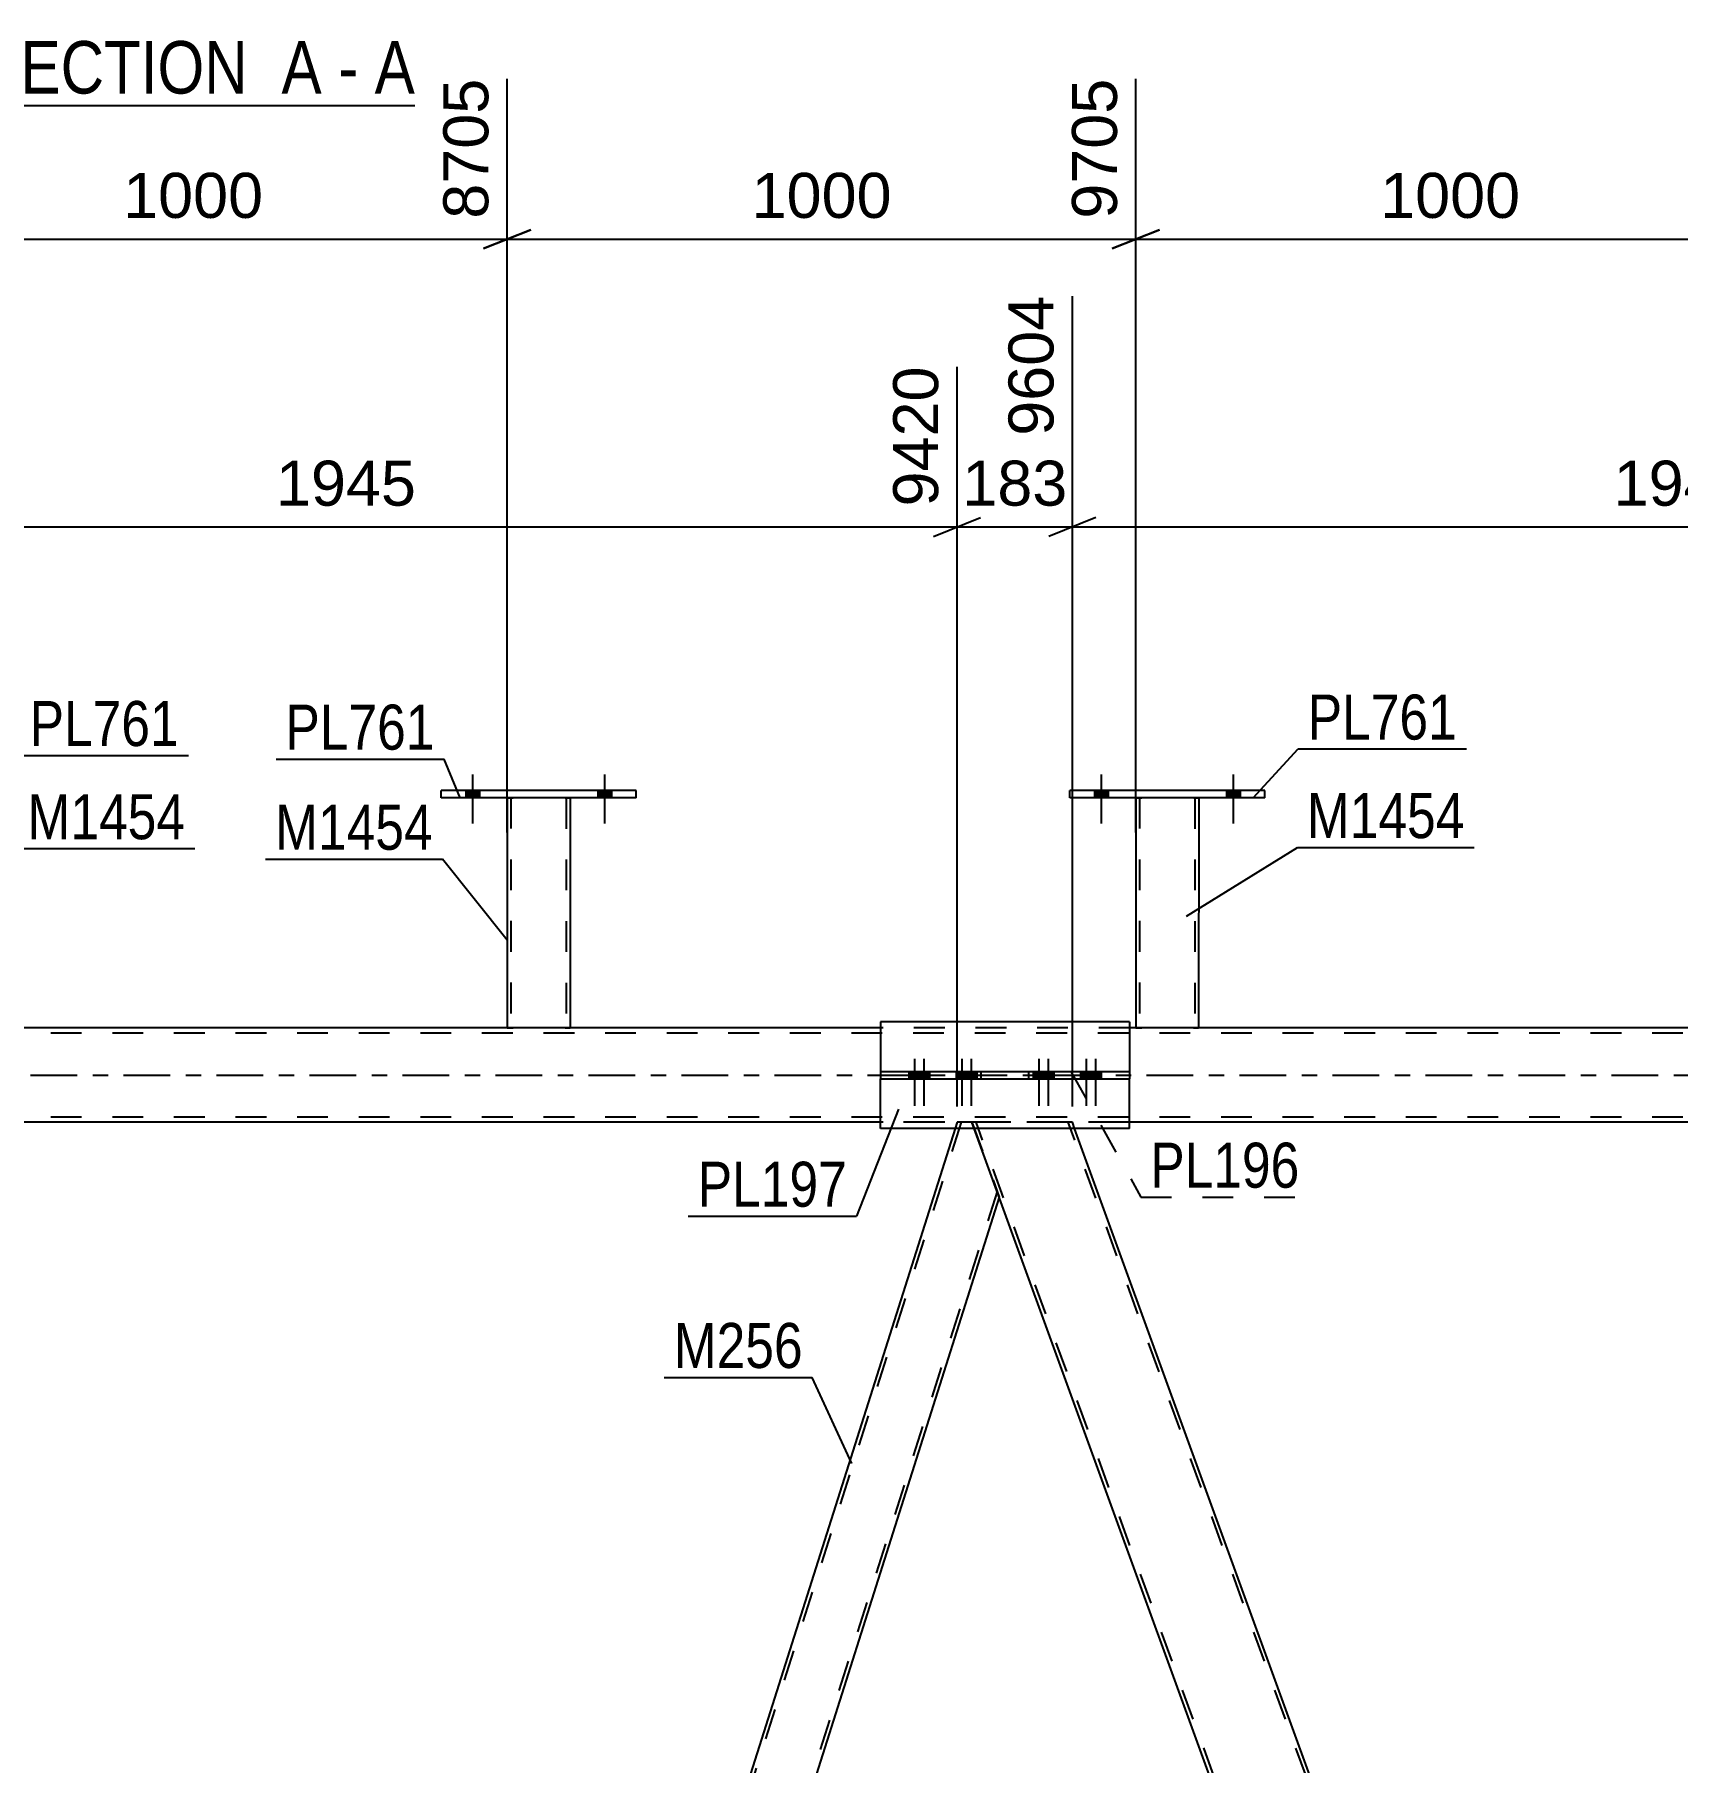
# Model space of a CAD drawing. Header units: millimetres. Extents: x -73 to 768, y -405 to 189.
# Drawn here: x 314.4 to 418.9, y -43.7 to 66.2 of the extents above; entities that cross this region are included whole.
import ezdxf

# ---------------------------------------------------------------- set-up
doc = ezdxf.new("R2010")
doc.units = ezdxf.units.MM
doc.linetypes.add('DXK_LINE_DOT2', pattern=[3.9198, 1.9599, -1.9599])
doc.linetypes.add('DXK_LINE_DOT3', pattern=[5.9187, 2.979, -0.9799, 0.9799, -0.9799])
doc.styles.add('Arial', font='ARIAL.TTF', dxfattribs={"height": 0.2})
doc.styles.add('Arial Narrow', font='ARIALN.TTF', dxfattribs={"height": 0.2})

# ---------------------------------------------------------------- blocks, each defined once
blk = doc.blocks.new('Unknown-122572935-12 - 2108')
at = {"color": 6, "linetype": 'Continuous'}
blk.add_line((310.93, 61.7), (338.58, 61.7), dxfattribs=at)
at = {"color": 0, "linetype": 'Continuous'}
for points in [[(329.04, 62.45), (329.04, 65.95), (310.93, 65.95), (310.93, 62.45)], [(332.65, 62.45), (332.65, 65.95), (330.09, 65.95), (330.09, 62.45)], [(334.97, 62.45), (334.97, 65.95), (333.7, 65.95), (333.7, 62.45)], [(338.58, 62.45), (338.58, 65.95), (336.02, 65.95), (336.02, 62.45)]]:
    blk.add_wipeout(points, dxfattribs=at)
at = {"color": 7, "linetype": 'Continuous', "style": 'Arial Narrow'}
for s, p in [('SECTION ', (310.93, 62.45)), ('A', (330.09, 62.45)), ('A', (336.02, 62.45)), ('-', (333.7, 62.45))]:
    blk.add_text(s, height=3.34, dxfattribs=at).set_placement(p)
blk = doc.blocks.new('Part-122572935-3751 - 3735')
at = {"color": 7, "linetype": 'DXK_LINE_DOT2'}
for p, q in [((380.42, -3), (374.03, -3)), ((374.18, -3.4), (374.03, -3)), ((417.6, -122), (374.29, -3)), ((423.48, -122), (380.16, -3)), ((380.56, -3.4), (380.42, -3))]:
    blk.add_line(p, q, dxfattribs=at)
at = {"color": 2, "linetype": 'Continuous'}
for p, q in [((417.2, -121.6), (374.18, -3.4)), ((423.58, -121.6), (380.56, -3.4))]:
    blk.add_line(p, q, dxfattribs=at)
blk = doc.blocks.new('Part-122572935-4150 - 3735')
at = {"color": 2, "linetype": 'Continuous'}
for p, q in [((380.26, 17.64), (380.26, 18.12)), ((392.66, 18.12), (380.26, 18.12)), ((392.66, 17.64), (380.26, 17.64)), ((392.66, 17.64), (392.66, 18.12))]:
    blk.add_line(p, q, dxfattribs=at)
blk = doc.blocks.new('Bolt-122572935-3887 - 3735')
at = {"linetype": 'Continuous'}
for points in [[(370.73, 0.24), (370.01, 0.24), (370.01, -0.24), (370.73, -0.24)], [(371.33, 0.24), (370.61, 0.24), (370.61, -0.24), (371.33, -0.24)], [(373.75, 0.24), (373.03, 0.24), (373.03, -0.24), (373.75, -0.24)], [(374.35, 0.24), (373.63, 0.24), (373.63, -0.24), (374.35, -0.24)]]:
    blk.add_hatch(color=1, dxfattribs=at).paths.add_polyline_path(points)
at = {"color": 1, "linetype": 'Continuous'}
for p, q in [((370.01, 0.24), (370.01, -0.24)), ((370.37, 1.04), (370.37, -1.96)), ((370.61, 0.24), (370.61, -0.24)), ((370.73, 0.24), (370.73, -0.24)), ((370.97, 1.04), (370.97, -1.96)), ((371.33, 0.24), (371.33, -0.24)), ((373.03, 0.24), (373.03, -0.24)), ((373.39, 1.04), (373.39, -1.96)), ((373.63, 0.24), (373.63, -0.24)), ((373.75, 0.24), (373.75, -0.24)), ((373.99, 1.04), (373.99, -1.96)), ((374.35, 0.24), (374.35, -0.24))]:
    blk.add_line(p, q, dxfattribs=at)
blk = doc.blocks.new('Bolt-122572935-3886 - 3735')
at = {"linetype": 'Continuous'}
for points in [[(378.64, 0.24), (377.92, 0.24), (377.92, -0.24), (378.64, -0.24)], [(379.24, 0.24), (378.52, 0.24), (378.52, -0.24), (379.24, -0.24)], [(381.66, 0.24), (380.94, 0.24), (380.94, -0.24), (381.66, -0.24)], [(382.26, 0.24), (381.54, 0.24), (381.54, -0.24), (382.26, -0.24)]]:
    blk.add_hatch(color=1, dxfattribs=at).paths.add_polyline_path(points)
at = {"color": 1, "linetype": 'Continuous'}
for p, q in [((377.92, 0.24), (377.92, -0.24)), ((378.28, 1.04), (378.28, -1.96)), ((378.52, 0.24), (378.52, -0.24)), ((378.64, 0.24), (378.64, -0.24)), ((378.88, 1.04), (378.88, -1.96)), ((379.24, 0.24), (379.24, -0.24)), ((380.94, 0.24), (380.94, -0.24)), ((381.3, 1.04), (381.3, -1.96)), ((381.54, 0.24), (381.54, -0.24)), ((381.66, 0.24), (381.66, -0.24)), ((381.9, 1.04), (381.9, -1.96)), ((382.26, 0.24), (382.26, -0.24))]:
    blk.add_line(p, q, dxfattribs=at)
blk = doc.blocks.new('Part-122572935-3892 - 3735')
at = {"color": 2, "linetype": 'Continuous'}
for p, q in [((368.21, 3.4), (368.21, 0.24)), ((384.06, 3.4), (368.21, 3.4)), ((384.06, 3.4), (384.06, 0.24)), ((368.21, -3.4), (368.21, -0.24)), ((384.06, -3.4), (384.06, -0.24)), ((384.06, -3.4), (368.21, -3.4))]:
    blk.add_line(p, q, dxfattribs=at)
at = {"color": 7, "linetype": 'DXK_LINE_DOT2'}
for p, q in [((368.21, 0.24), (368.21, -0.24)), ((384.06, 0.24), (384.06, -0.24))]:
    blk.add_line(p, q, dxfattribs=at)
blk = doc.blocks.new('Part-122572935-3897 - 3735')
at = {"color": 2, "linetype": 'Continuous'}
for p, q in [((368.21, 0.24), (368.21, -0.24)), ((368.21, 0.24), (384.06, 0.24)), ((374.62, -0.24), (374.62, 0.24)), ((377.65, -0.24), (377.65, 0.24)), ((384.06, 0.24), (384.06, -0.24)), ((368.21, -0.24), (384.06, -0.24))]:
    blk.add_line(p, q, dxfattribs=at)
blk = doc.blocks.new('Part-122572935-4228 - 3735')
at = {"color": 2, "linetype": 'Continuous'}
for p, q in [((384.46, 17.64), (384.45, 3)), ((388.46, 17.64), (388.45, 3)), ((384.49, 3), (384.45, 3)), ((384.59, 3), (384.49, 3)), ((384.75, 3), (384.59, 3)), ((388.16, 3), (384.75, 3)), ((388.31, 3), (388.16, 3)), ((388.42, 3), (388.31, 3)), ((388.45, 3), (388.42, 3))]:
    blk.add_line(p, q, dxfattribs=at)
at = {"color": 7, "linetype": 'DXK_LINE_DOT2'}
for p, q in [((384.46, 17.65), (384.46, 17.65)), ((384.46, 17.65), (384.46, 17.64)), ((384.46, 17.64), (384.46, 17.65)), ((384.49, 17.65), (384.46, 17.65)), ((384.46, 17.65), (384.49, 17.65)), ((384.6, 17.65), (384.49, 17.65)), ((384.49, 17.65), (384.6, 17.65)), ((384.75, 17.65), (384.6, 17.65)), ((384.6, 17.65), (384.75, 17.65)), ((384.7, 17.65), (384.69, 3)), ((384.7, 17.65), (384.7, 17.65)), ((384.72, 17.65), (384.7, 17.65)), ((384.7, 17.65), (384.72, 17.65)), ((384.77, 17.65), (384.72, 17.65)), ((384.72, 17.65), (384.77, 17.65)), ((388.16, 17.64), (384.75, 17.65)), ((388.16, 17.64), (384.75, 17.65)), ((388.07, 17.64), (384.77, 17.65)), ((384.77, 17.65), (384.85, 17.65)), ((388.15, 17.64), (384.85, 17.65)), ((388.15, 17.64), (388.07, 17.64)), ((388.2, 17.64), (388.15, 17.64)), ((388.15, 17.64), (388.2, 17.64)), ((388.16, 17.64), (388.32, 17.64)), ((388.32, 17.64), (388.16, 17.64)), ((388.22, 17.64), (388.2, 17.64)), ((388.2, 17.64), (388.22, 17.64)), ((388.22, 17.64), (388.21, 3)), ((388.22, 17.64), (388.22, 17.64)), ((388.32, 17.64), (388.42, 17.64)), ((388.42, 17.64), (388.32, 17.64)), ((388.42, 17.64), (388.46, 17.64)), ((388.46, 17.64), (388.42, 17.64)), ((388.46, 17.64), (388.46, 17.64)), ((388.46, 17.64), (388.46, 17.64)), ((388.46, 17.64), (388.46, 17.64)), ((384.45, 3), (384.49, 3)), ((384.49, 3), (384.59, 3)), ((384.59, 3), (384.75, 3)), ((384.69, 3), (384.71, 3)), ((384.69, 3), (384.71, 3)), ((388.07, 3), (384.71, 3)), ((384.71, 3), (384.75, 3)), ((388.16, 3), (384.75, 3)), ((384.75, 3), (384.76, 3)), ((384.76, 3), (384.84, 3)), ((388.14, 3), (384.84, 3)), ((388.14, 3), (388.07, 3)), ((388.2, 3), (388.14, 3)), ((388.14, 3), (388.2, 3)), ((388.16, 3), (388.31, 3)), ((388.21, 3), (388.2, 3)), ((388.2, 3), (388.21, 3)), ((388.31, 3), (388.42, 3)), ((388.42, 3), (388.45, 3))]:
    blk.add_line(p, q, dxfattribs=at)
blk = doc.blocks.new('Bolt-122572935-4179 - 3735')
at = {"linetype": 'Continuous'}
for points in [[(341.81, 17.64), (342.69, 17.64), (342.69, 18.12), (341.81, 18.12)], [(350.21, 17.64), (351.09, 17.64), (351.09, 18.12), (350.21, 18.12)]]:
    blk.add_hatch(color=1, dxfattribs=at).paths.add_polyline_path(points)
at = {"color": 1, "linetype": 'Continuous'}
for p, q in [((342.25, 19.12), (342.25, 16)), ((350.65, 19.12), (350.65, 16)), ((341.81, 18.12), (341.81, 17.64)), ((342.69, 18.12), (342.69, 17.64)), ((350.21, 18.12), (350.21, 17.64)), ((351.09, 18.12), (351.09, 17.64))]:
    blk.add_line(p, q, dxfattribs=at)
blk = doc.blocks.new('Bolt-122572935-4180 - 3735')
at = {"linetype": 'Continuous'}
for points in [[(341.81, 17.64), (342.69, 17.64), (342.69, 18.12), (341.81, 18.12)], [(350.21, 17.64), (351.09, 17.64), (351.09, 18.12), (350.21, 18.12)]]:
    blk.add_hatch(color=1, dxfattribs=at).paths.add_polyline_path(points)
at = {"color": 1, "linetype": 'Continuous'}
for p, q in [((342.25, 19.12), (342.25, 16)), ((350.65, 19.12), (350.65, 16)), ((341.81, 18.12), (341.81, 17.64)), ((342.69, 18.12), (342.69, 17.64)), ((350.21, 18.12), (350.21, 17.64)), ((351.09, 18.12), (351.09, 17.64))]:
    blk.add_line(p, q, dxfattribs=at)
blk = doc.blocks.new('Bolt-122572935-4183 - 3735')
at = {"linetype": 'Continuous'}
for points in [[(381.82, 17.64), (382.7, 17.64), (382.7, 18.12), (381.82, 18.12)], [(390.22, 17.64), (391.1, 17.64), (391.1, 18.12), (390.22, 18.12)]]:
    blk.add_hatch(color=1, dxfattribs=at).paths.add_polyline_path(points)
at = {"color": 1, "linetype": 'Continuous'}
for p, q in [((382.26, 19.12), (382.26, 16)), ((390.66, 19.12), (390.66, 16)), ((381.82, 18.12), (381.82, 17.64)), ((382.7, 18.12), (382.7, 17.64)), ((390.22, 18.12), (390.22, 17.64)), ((391.1, 18.12), (391.1, 17.64))]:
    blk.add_line(p, q, dxfattribs=at)
blk = doc.blocks.new('Part-122572935-4217 - 3735')
at = {"color": 7, "linetype": 'DXK_LINE_DOT2'}
for p, q in [((650.55, 2.68), (12.26, 2.68)), ((384.06, 3), (368.21, 3)), ((650.55, -2.68), (12.26, -2.68)), ((649.95, -3), (27.67, -3)), ((384.06, -3), (368.21, -3))]:
    blk.add_line(p, q, dxfattribs=at)
at = {"color": 2, "linetype": 'Continuous'}
for p, q in [((368.21, 3), (298.93, 3)), ((453.34, 3), (384.06, 3)), ((368.21, -3), (298.93, -3)), ((453.34, -3), (384.06, -3))]:
    blk.add_line(p, q, dxfattribs=at)
at = {"color": 7, "linetype": 'DXK_LINE_DOT3'}
blk.add_line((12.26, 0), (660.55, 0), dxfattribs=at)
blk = doc.blocks.new('Part-122572935-4238 - 3735')
at = {"color": 2, "linetype": 'Continuous'}
for p, q in [((340.25, 17.64), (340.25, 18.12)), ((352.65, 18.12), (340.25, 18.12)), ((352.65, 17.64), (340.25, 17.64)), ((352.65, 17.64), (352.65, 18.12))]:
    blk.add_line(p, q, dxfattribs=at)
blk = doc.blocks.new('Part-122572935-4243 - 3735')
at = {"color": 7, "linetype": 'DXK_LINE_DOT2'}
for p, q in [((344.45, 17.65), (344.45, 17.65)), ((344.45, 17.65), (344.45, 17.64)), ((344.45, 17.64), (344.45, 17.65)), ((344.49, 17.65), (344.45, 17.65)), ((344.45, 17.65), (344.49, 17.65)), ((344.59, 17.65), (344.49, 17.65)), ((344.49, 17.65), (344.59, 17.65)), ((344.75, 17.65), (344.59, 17.65)), ((344.59, 17.65), (344.75, 17.65)), ((344.69, 17.65), (344.69, 17.65)), ((344.69, 17.65), (344.69, 3)), ((344.71, 17.65), (344.69, 17.65)), ((344.69, 17.65), (344.71, 17.65)), ((344.76, 17.65), (344.71, 17.65)), ((344.71, 17.65), (344.76, 17.65)), ((348.16, 17.64), (344.75, 17.65)), ((348.16, 17.64), (344.75, 17.65)), ((348.06, 17.64), (344.76, 17.65)), ((344.76, 17.65), (344.84, 17.65)), ((348.14, 17.64), (344.84, 17.65)), ((348.14, 17.64), (348.06, 17.64)), ((348.19, 17.64), (348.14, 17.64)), ((348.14, 17.64), (348.19, 17.64)), ((348.16, 17.64), (348.31, 17.64)), ((348.31, 17.64), (348.16, 17.64)), ((348.21, 17.64), (348.19, 17.64)), ((348.19, 17.64), (348.21, 17.64)), ((348.21, 17.64), (348.21, 17.64)), ((348.21, 17.64), (348.21, 3)), ((348.31, 17.64), (348.42, 17.64)), ((348.42, 17.64), (348.31, 17.64)), ((348.42, 17.64), (348.45, 17.64)), ((348.45, 17.64), (348.42, 17.64)), ((348.45, 17.64), (348.45, 17.64)), ((348.45, 17.64), (348.45, 17.64)), ((348.45, 17.64), (348.45, 17.64)), ((344.45, 3), (344.48, 3)), ((344.48, 3), (344.59, 3)), ((344.59, 3), (344.74, 3)), ((344.69, 3), (344.71, 3)), ((344.69, 3), (344.71, 3)), ((348.06, 3), (344.71, 3)), ((344.71, 3), (344.74, 3)), ((348.15, 3), (344.74, 3)), ((344.74, 3), (344.76, 3)), ((344.76, 3), (344.84, 3)), ((348.14, 3), (344.84, 3)), ((348.14, 3), (348.06, 3)), ((348.19, 3), (348.14, 3)), ((348.14, 3), (348.19, 3)), ((348.15, 3), (348.31, 3)), ((348.21, 3), (348.19, 3)), ((348.19, 3), (348.21, 3)), ((348.31, 3), (348.41, 3)), ((348.41, 3), (348.45, 3))]:
    blk.add_line(p, q, dxfattribs=at)
at = {"color": 2, "linetype": 'Continuous'}
for p, q in [((344.45, 17.64), (344.45, 3)), ((348.45, 17.64), (348.45, 3)), ((344.48, 3), (344.45, 3)), ((344.59, 3), (344.48, 3)), ((344.74, 3), (344.59, 3)), ((348.15, 3), (344.74, 3)), ((348.31, 3), (348.15, 3)), ((348.41, 3), (348.31, 3)), ((348.45, 3), (348.41, 3))]:
    blk.add_line(p, q, dxfattribs=at)
blk = doc.blocks.new('Part-122572935-4280 - 3735')
at = {"color": 7, "linetype": 'DXK_LINE_DOT2'}
for p, q in [((373.34, -3), (337, -117.6)), ((373.08, -3), (372.96, -3.4)), ((374.03, -3), (373.08, -3)), ((374.03, -3), (375.77, -7.77)), ((375.63, -7.4), (339.29, -122))]:
    blk.add_line(p, q, dxfattribs=at)
at = {"color": 2, "linetype": 'Continuous'}
for p, q in [((372.96, -3.4), (336.86, -117.23)), ((375.77, -7.77), (339.67, -121.6))]:
    blk.add_line(p, q, dxfattribs=at)
blk = doc.blocks.new('Bolt-122572935-4296 - 3735')
at = {"linetype": 'Continuous'}
for points in [[(381.82, 17.64), (382.7, 17.64), (382.7, 18.12), (381.82, 18.12)], [(390.22, 17.64), (391.1, 17.64), (391.1, 18.12), (390.22, 18.12)]]:
    blk.add_hatch(color=1, dxfattribs=at).paths.add_polyline_path(points)
at = {"color": 1, "linetype": 'Continuous'}
for p, q in [((382.26, 19.12), (382.26, 16)), ((390.66, 19.12), (390.66, 16)), ((381.82, 18.12), (381.82, 17.64)), ((382.7, 18.12), (382.7, 17.64)), ((390.22, 18.12), (390.22, 17.64)), ((391.1, 18.12), (391.1, 17.64))]:
    blk.add_line(p, q, dxfattribs=at)
blk = doc.blocks.new('StraightDimension-122572935-5445 - 3735')
at = {"color": 7, "linetype": 'Continuous'}
for p, q in [((380.42, -2), (380.42, 49.57)), ((373.08, -2), (373.08, 45.07)), ((371.58, 34.28), (374.58, 35.48)), ((381.92, 35.48), (378.92, 34.28)), ((373.08, 34.88), (380.42, 34.88))]:
    blk.add_line(p, q, dxfattribs=at)
at = {"color": 0}
blk.add_wipeout([(380.69, 35.63), (380.69, 39.83), (372.82, 39.83), (372.82, 35.63)], dxfattribs=at)
at = {"color": 3, "style": 'Arial'}
blk.add_text('183', height=2.865, dxfattribs=at).set_placement((373.42, 36.23))
at = {"color": 0, "linetype": 'Continuous'}
blk.add_wipeout([(379.82, 50.17), (375.62, 50.17), (375.62, 40.08), (379.82, 40.08)], dxfattribs=at)
at = {"color": 3, "linetype": 'Continuous', "style": 'Arial'}
blk.add_text('9604', height=2.865, rotation=90.0002, dxfattribs=at).set_placement((379.22, 40.68))
blk = doc.blocks.new('StraightDimension-122572935-10968 - 3735')
at = {"color": 7, "linetype": 'Continuous'}
for p, q in [((304.46, 15.44), (304.46, 63.38)), ((344.45, 15.44), (344.45, 63.38)), ((305.96, 53.79), (302.96, 52.59)), ((304.46, 53.19), (344.45, 53.19)), ((342.95, 52.59), (345.95, 53.79))]:
    blk.add_line(p, q, dxfattribs=at)
at = {"color": 0}
blk.add_wipeout([(329.5, 53.94), (329.5, 58.14), (319.41, 58.14), (319.41, 53.94)], dxfattribs=at)
at = {"color": 3, "style": 'Arial'}
blk.add_text('1000', height=2.865, dxfattribs=at).set_placement((320.01, 54.54))
at = {"color": 0, "linetype": 'Continuous'}
blk.add_wipeout([(343.85, 63.98), (339.65, 63.98), (339.65, 53.89), (343.85, 53.89)], dxfattribs=at)
at = {"color": 3, "linetype": 'Continuous', "style": 'Arial'}
blk.add_text('8705', height=2.865, rotation=90.0002, dxfattribs=at).set_placement((343.25, 54.49))
blk = doc.blocks.new('StraightDimension-122572935-10967 - 3735')
at = {"color": 7, "linetype": 'Continuous'}
for p, q in [((344.45, 15.44), (344.45, 63.38)), ((384.46, 15.44), (384.46, 63.38)), ((345.95, 53.79), (342.95, 52.59)), ((344.45, 53.19), (384.46, 53.19)), ((382.96, 52.59), (385.96, 53.79))]:
    blk.add_line(p, q, dxfattribs=at)
at = {"color": 0}
blk.add_wipeout([(369.5, 53.94), (369.5, 58.14), (359.41, 58.14), (359.41, 53.94)], dxfattribs=at)
at = {"color": 3, "style": 'Arial'}
blk.add_text('1000', height=2.865, dxfattribs=at).set_placement((360.01, 54.54))
at = {"color": 0, "linetype": 'Continuous'}
blk.add_wipeout([(383.86, 63.98), (379.66, 63.98), (379.66, 53.89), (383.86, 53.89)], dxfattribs=at)
at = {"color": 3, "linetype": 'Continuous', "style": 'Arial'}
blk.add_text('9705', height=2.865, rotation=90.0002, dxfattribs=at).set_placement((383.26, 54.49))
blk = doc.blocks.new('StraightDimension-122572935-5464 - 3735')
at = {"color": 7, "linetype": 'Continuous'}
for p, q in [((295.28, -2), (295.28, 49.57)), ((373.08, -2), (373.08, 45.07)), ((296.78, 35.48), (293.78, 34.28)), ((371.58, 34.28), (374.58, 35.48)), ((295.28, 34.88), (373.08, 34.88))]:
    blk.add_line(p, q, dxfattribs=at)
at = {"color": 0}
blk.add_wipeout([(339.23, 35.63), (339.23, 39.83), (329.14, 39.83), (329.14, 35.63)], dxfattribs=at)
at = {"color": 3, "style": 'Arial'}
blk.add_text('1945', height=2.865, dxfattribs=at).set_placement((329.74, 36.23))
at = {"color": 0, "linetype": 'Continuous'}
blk.add_wipeout([(372.48, 45.67), (368.28, 45.67), (368.28, 35.58), (372.48, 35.58)], dxfattribs=at)
at = {"color": 3, "linetype": 'Continuous', "style": 'Arial'}
blk.add_text('9420', height=2.865, rotation=90.0002, dxfattribs=at).set_placement((371.88, 36.18))
blk = doc.blocks.new('StraightDimension-122572935-5426 - 3735')
at = {"color": 7, "linetype": 'Continuous'}
for p, q in [((380.42, -2), (380.42, 49.57)), ((458.22, -2), (458.22, 47.29)), ((381.92, 35.48), (378.92, 34.28)), ((456.72, 34.28), (459.72, 35.48)), ((380.42, 34.88), (458.22, 34.88))]:
    blk.add_line(p, q, dxfattribs=at)
at = {"color": 0}
blk.add_wipeout([(424.37, 35.63), (424.37, 39.83), (414.27, 39.83), (414.27, 35.63)], dxfattribs=at)
at = {"color": 3, "style": 'Arial'}
blk.add_text('1945', height=2.865, dxfattribs=at).set_placement((414.87, 36.23))
at = {"color": 0, "linetype": 'Continuous'}
blk.add_wipeout([(457.62, 47.89), (453.42, 47.89), (453.42, 35.58), (457.62, 35.58)], dxfattribs=at)
at = {"color": 3, "linetype": 'Continuous', "style": 'Arial'}
blk.add_text('11549', height=2.865, rotation=90.0002, dxfattribs=at).set_placement((457.02, 36.18))
blk = doc.blocks.new('StraightDimension-122572935-10966 - 3735')
at = {"color": 7, "linetype": 'Continuous'}
for p, q in [((424.46, 15.44), (424.46, 65.6)), ((384.46, 15.44), (384.46, 63.38)), ((385.96, 53.79), (382.96, 52.59)), ((384.46, 53.19), (424.46, 53.19)), ((422.96, 52.59), (425.96, 53.79))]:
    blk.add_line(p, q, dxfattribs=at)
at = {"color": 0}
blk.add_wipeout([(409.5, 53.94), (409.5, 58.14), (399.41, 58.14), (399.41, 53.94)], dxfattribs=at)
at = {"color": 3, "style": 'Arial'}
blk.add_text('1000', height=2.865, dxfattribs=at).set_placement((400.01, 54.54))
at = {"color": 0, "linetype": 'Continuous'}
blk.add_wipeout([(423.86, 66.2), (419.66, 66.2), (419.66, 53.89), (423.86, 53.89)], dxfattribs=at)
at = {"color": 3, "linetype": 'Continuous', "style": 'Arial'}
blk.add_text('10705', height=2.865, rotation=90.0002, dxfattribs=at).set_placement((423.26, 54.49))
blk = doc.blocks.new('Mark-122572935-4107 - 3735')
at = {"color": 30, "linetype": 'Continuous'}
for p, q in [((308.01, 8.8), (313.32, 14.41)), ((313.32, 14.41), (324.57, 14.41))]:
    blk.add_line(p, q, dxfattribs=at)
at = {"color": 0}
blk.add_wipeout([(323.97, 15.01), (323.97, 18.01), (313.92, 18.01), (313.92, 15.01)], dxfattribs=at)
blk.add_wipeout([(323.97, 15.01), (323.97, 18.01), (313.92, 18.01), (313.92, 15.01)], dxfattribs=at)
at = {"color": 3, "style": 'Arial Narrow'}
blk.add_text('M1454', height=2.863, dxfattribs=at).set_placement((313.92, 15.01))
blk = doc.blocks.new('Mark-122572935-3888 - 3735')
at = {"color": 30, "linetype": 'Continuous'}
for p in [(369.36, -2.17), (355.98, -8.97)]:
    blk.add_line(p, (366.68, -8.97), dxfattribs=at)
at = {"color": 0}
blk.add_wipeout([(366.08, -8.37), (366.08, -5.37), (356.58, -5.37), (356.58, -8.37)], dxfattribs=at)
blk.add_wipeout([(366.08, -8.37), (366.08, -5.37), (356.58, -5.37), (356.58, -8.37)], dxfattribs=at)
at = {"color": 3, "style": 'Arial Narrow'}
blk.add_text('PL197', height=2.863, dxfattribs=at).set_placement((356.58, -8.37))
blk = doc.blocks.new('Mark-122572935-3893 - 3735')
at = {"color": 30, "linetype": 'DXK_LINE_DOT2'}
for p, q in [((380.32, 0.24), (384.78, -7.76)), ((384.78, -7.76), (395.49, -7.76))]:
    blk.add_line(p, q, dxfattribs=at)
at = {"color": 0}
blk.add_wipeout([(394.89, -7.16), (394.89, -4.16), (385.38, -4.16), (385.38, -7.16)], dxfattribs=at)
blk.add_wipeout([(394.89, -7.16), (394.89, -4.16), (385.38, -4.16), (385.38, -7.16)], dxfattribs=at)
at = {"color": 3, "style": 'Arial Narrow'}
blk.add_text('PL196', height=2.863, dxfattribs=at).set_placement((385.38, -7.16))
blk = doc.blocks.new('Mark-122572935-4071 - 3735')
at = {"color": 30, "linetype": 'Continuous'}
for p, q in [((311.46, 17.64), (313.46, 20.34)), ((313.46, 20.34), (324.16, 20.34))]:
    blk.add_line(p, q, dxfattribs=at)
at = {"color": 0}
blk.add_wipeout([(323.56, 20.94), (323.56, 23.94), (314.06, 23.94), (314.06, 20.94)], dxfattribs=at)
blk.add_wipeout([(323.56, 20.94), (323.56, 23.94), (314.06, 23.94), (314.06, 20.94)], dxfattribs=at)
at = {"color": 3, "style": 'Arial Narrow'}
blk.add_text('PL761', height=2.863, dxfattribs=at).set_placement((314.06, 20.94))
blk = doc.blocks.new('Mark-122572935-4146 - 3735')
at = {"color": 30, "linetype": 'Continuous'}
for p, q in [((391.92, 17.64), (394.8, 20.75)), ((394.8, 20.75), (405.51, 20.75))]:
    blk.add_line(p, q, dxfattribs=at)
at = {"color": 0}
blk.add_wipeout([(404.91, 21.35), (404.91, 24.35), (395.4, 24.35), (395.4, 21.35)], dxfattribs=at)
blk.add_wipeout([(404.91, 21.35), (404.91, 24.35), (395.4, 24.35), (395.4, 21.35)], dxfattribs=at)
at = {"color": 3, "style": 'Arial Narrow'}
blk.add_text('PL761', height=2.863, dxfattribs=at).set_placement((395.4, 21.35))
blk = doc.blocks.new('Mark-122572935-4224 - 3735')
at = {"color": 30, "linetype": 'Continuous'}
for p, q in [((387.69, 10.11), (394.74, 14.48)), ((394.74, 14.48), (405.99, 14.48))]:
    blk.add_line(p, q, dxfattribs=at)
at = {"color": 0}
blk.add_wipeout([(405.39, 15.08), (405.39, 18.08), (395.34, 18.08), (395.34, 15.08)], dxfattribs=at)
blk.add_wipeout([(405.39, 15.08), (405.39, 18.08), (395.34, 18.08), (395.34, 15.08)], dxfattribs=at)
at = {"color": 3, "style": 'Arial Narrow'}
blk.add_text('M1454', height=2.863, dxfattribs=at).set_placement((395.34, 15.08))
blk = doc.blocks.new('Mark-122572935-4234 - 3735')
at = {"color": 30, "linetype": 'Continuous'}
for p in [(329.74, 20.11), (341.46, 17.65)]:
    blk.add_line(p, (340.45, 20.11), dxfattribs=at)
at = {"color": 0}
blk.add_wipeout([(339.85, 20.71), (339.85, 23.71), (330.34, 23.71), (330.34, 20.71)], dxfattribs=at)
blk.add_wipeout([(339.85, 20.71), (339.85, 23.71), (330.34, 23.71), (330.34, 20.71)], dxfattribs=at)
at = {"color": 3, "style": 'Arial Narrow'}
blk.add_text('PL761', height=2.863, dxfattribs=at).set_placement((330.34, 20.71))
blk = doc.blocks.new('Mark-122572935-4239 - 3735')
at = {"color": 30, "linetype": 'Continuous'}
for p in [(329.08, 13.74), (344.45, 8.58)]:
    blk.add_line(p, (340.33, 13.74), dxfattribs=at)
at = {"color": 0}
blk.add_wipeout([(339.73, 14.34), (339.73, 17.34), (329.68, 17.34), (329.68, 14.34)], dxfattribs=at)
blk.add_wipeout([(339.73, 14.34), (339.73, 17.34), (329.68, 17.34), (329.68, 14.34)], dxfattribs=at)
at = {"color": 3, "style": 'Arial Narrow'}
blk.add_text('M1454', height=2.863, dxfattribs=at).set_placement((329.68, 14.34))
blk = doc.blocks.new('Mark-122572935-4276 - 3735')
at = {"color": 30, "linetype": 'Continuous'}
for p in [(354.45, -19.23), (366.38, -24.71)]:
    blk.add_line(p, (363.87, -19.23), dxfattribs=at)
at = {"color": 0}
blk.add_wipeout([(363.27, -18.63), (363.27, -15.63), (355.05, -15.63), (355.05, -18.63)], dxfattribs=at)
blk.add_wipeout([(363.27, -18.63), (363.27, -15.63), (355.05, -15.63), (355.05, -18.63)], dxfattribs=at)
at = {"color": 3, "style": 'Arial Narrow'}
blk.add_text('M256', height=2.863, dxfattribs=at).set_placement((355.05, -18.63))

msp = doc.modelspace()

# ---------------------------------------------------------------- block references
for name in ['Unknown-122572935-12 - 2108', 'Bolt-122572935-4179 - 3735', 'Bolt-122572935-4180 - 3735', 'Bolt-122572935-4183 - 3735', 'Bolt-122572935-4296 - 3735', 'Part-122572935-4238 - 3735', 'Part-122572935-4243 - 3735', 'Part-122572935-4150 - 3735', 'Part-122572935-4228 - 3735', 'Part-122572935-3892 - 3735', 'Part-122572935-4217 - 3735', 'Part-122572935-3897 - 3735', 'Bolt-122572935-3887 - 3735', 'Bolt-122572935-3886 - 3735', 'Part-122572935-4280 - 3735', 'Part-122572935-3751 - 3735']:
    msp.add_blockref(name, (0, 0))

# ---------------------------------------------------------------- next in the draw order: block references
for name in ['StraightDimension-122572935-10968 - 3735', 'StraightDimension-122572935-5445 - 3735', 'Mark-122572935-4276 - 3735']:
    msp.add_blockref(name, (0, 0))

# ---------------------------------------------------------------- next in the draw order: block references
msp.add_blockref('StraightDimension-122572935-10967 - 3735', (0, 0))

# ---------------------------------------------------------------- next in the draw order: block references
for name in ['StraightDimension-122572935-5464 - 3735', 'StraightDimension-122572935-5426 - 3735']:
    msp.add_blockref(name, (0, 0))

# ---------------------------------------------------------------- next in the draw order: block references
for name in ['StraightDimension-122572935-10966 - 3735', 'Mark-122572935-4234 - 3735', 'Mark-122572935-4107 - 3735', 'Mark-122572935-3893 - 3735', 'Mark-122572935-3888 - 3735']:
    msp.add_blockref(name, (0, 0))

# ---------------------------------------------------------------- next in the draw order: block references
for name in ['Mark-122572935-4146 - 3735', 'Mark-122572935-4071 - 3735', 'Mark-122572935-4239 - 3735']:
    msp.add_blockref(name, (0, 0))

# ---------------------------------------------------------------- next in the draw order: block references
msp.add_blockref('Mark-122572935-4224 - 3735', (0, 0))

doc.saveas('drawing.dxf')
